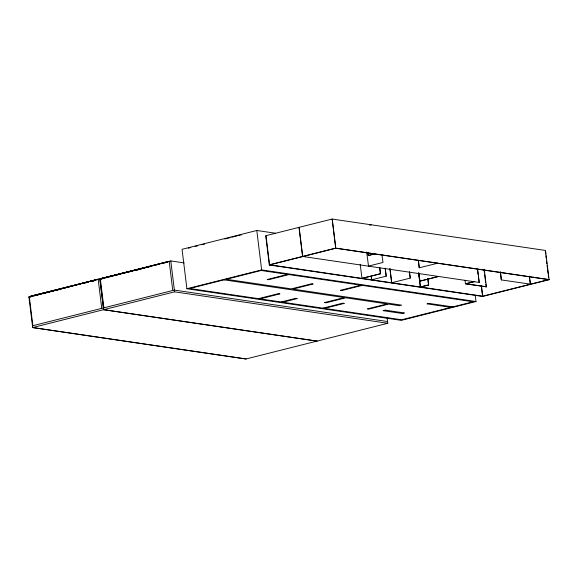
<?xml version="1.0" encoding="UTF-8"?>
<svg xmlns="http://www.w3.org/2000/svg" width="578" height="578" viewBox="0 0 578 578"><rect width="100%" height="100%" fill="white"/><g stroke="black" fill="none" stroke-linecap="round" stroke-linejoin="round"><path stroke-width="0.87" d="M51.225 291.579L53.841 290.907M58.212 289.802L60.827 289.137M136.22 270.157L138.843 269.493M147.578 267.267L150.172 266.603M275.554 233.245L256.798 230.485L182.056 249.306L186.896 288.733L401.248 320.349L475.99 301.521L475.217 295.25M188.24 248.208L190.819 247.557M195.111 246.474L197.69 245.823M201.982 244.747L204.561 244.097M224.907 238.974L230.145 237.652M231.886 237.211L237.125 235.889M238.873 235.456L241.488 234.791M30.966 296.716L30.901 296.153L99.77 278.806L103.563 309.707L316.917 341.136L387.802 323.283L387.152 317.994M99.987 279.369L101.995 278.863L101.923 278.278L170.792 260.931L184.172 262.903M98.181 279.355L28.9 296.752L32.686 327.56L245.896 359.01L316.773 341.157M100.175 278.871L169.202 261.487M37.281 294.997L39.904 294.339M44.268 293.241L46.89 292.576M48.639 292.136L53.877 290.821M55.625 290.38L58.241 289.715M62.612 288.617L65.235 287.96M85.32 282.895L87.943 282.237M115.297 275.366L117.912 274.709M122.283 273.604L124.906 272.946M129.27 271.848L131.892 271.183M133.641 270.75L138.879 269.427M140.627 268.987L143.25 268.329M28.958 297.236L30.974 296.731M369.595 225.225L371.228 224.813M266.003 235.708L269.572 264.76L302.561 256.451L479.234 282.447L477.616 269.24M269.319 264.977L335.775 248.237L549.1 279.701L545.509 250.455L332.14 219.048L265.728 235.73L269.319 264.977L482.644 296.442L549.1 279.701M32.469 325.804L103.346 307.951M103.491 307.937L174.375 290.084L387.585 321.527M103.563 309.707L32.686 327.56L246.134 358.945M170.322 261.502L169.188 261.335L100.225 279.311L99.929 278.885L103.708 309.692L174.592 291.839L387.802 323.283M186.896 288.733L261.639 269.912L475.99 301.521M287.634 274.384L267.195 279.535L268.503 279.723L288.942 274.579M367.94 252.875L368.265 255.512L374.79 253.865L336.598 248.237M368.265 255.512L374.905 253.886L437.741 263.149M368.403 266.097L382.997 262.47L381.906 254.53M258.474 298.653L278.35 293.646L279.918 293.877L260.049 298.884M379.76 267.571L380.519 273.734L361.9 278.379L269.572 264.76M360.173 264.291L362.016 278.394L380.519 273.734M281.118 301.991L295.683 298.32L297.287 298.559L282.729 302.229M362.016 278.394L371.603 279.81L386.205 276.183L385.23 268.257M418.371 260.772L419.238 267.816L437.857 263.171M360.824 285.178L340.384 290.329L341.829 290.539L362.262 285.395M371.286 276.306L371.719 279.824L391.631 282.765L410.25 278.119L409.491 271.956M418.877 273.221L419.852 281.139L438.355 276.479M419.852 281.139L438.471 276.501M322.943 308.161L342.819 303.154L344.315 303.378L324.446 308.377M427.886 278.784L428.645 284.947L420.343 286.999L418.609 272.91M428.645 284.947L420.437 287.013L418.71 272.924M465.037 280.301L465.471 283.82L473.837 281.717M474.011 281.739L465.882 283.784L486.401 286.811L484.241 269.204M479.234 282.447L478.317 276.327M500.338 271.992L501.314 279.918L500.497 271.956M465.471 283.82L486.401 286.811M390.013 268.698L391.747 282.779L482.666 296.189L530.293 284.195L529.759 279.795M501.314 279.918L530.46 284.152L549.078 279.506M101.923 278.278L151.913 266.024M156.291 264.948L158.928 264.298M163.307 263.228L165.944 262.578M131.762 271.118L101.945 278.43L169.188 261.335L172.764 290.488M133.511 270.685L138.778 269.399M140.526 268.965L145.793 267.679M30.901 296.153L73.868 285.611M75.624 285.185L80.884 283.892M82.64 283.458L87.899 282.172M92.285 281.096L94.915 280.453M65.119 287.909L30.916 296.297L98.159 279.21L99.315 279.528M66.875 287.483L69.505 286.84M438.738 263.301L548.804 279.535M419.238 267.816L418.486 260.786M410.25 278.119L409.383 271.942M386.205 276.183L385.114 268.235M452.805 306.911L428.876 303.378L427.026 303.847L450.956 307.373M226.251 279.275L291.355 288.877L311.629 283.776L313.139 283.993L292.865 289.101L401.631 305.148L399.376 305.711L388.568 304.115L368.778 309.1L367.427 308.905L387.224 303.92L345.81 297.815L326.014 302.8L324.533 302.576L344.322 297.591L224.004 279.846M103.708 309.692L317.163 341.078M545.343 251.358L545.668 254.002M545.885 255.765L546.21 258.402M546.528 261.046L546.853 263.684M547.07 265.447L547.395 268.091M547.612 269.847L548.045 273.372M548.262 275.128L548.587 277.772M529.484 276.226L530.46 284.152M529.325 276.27L529.542 278.032M484.111 270.143L484.436 272.787M484.646 274.55L485.621 282.469M485.838 284.231L486.163 286.876M481.373 285.626L482.666 296.189M481.337 285.807L482.644 296.442M477.457 269.283L478.1 274.564M427.792 278.769L428.551 284.932M418.992 273.235L419.968 281.161M389.904 268.676L391.631 282.765M379.652 267.556L380.403 273.719M371.177 276.291L371.603 279.81M368.049 252.889L368.374 255.527M366.669 252.015L368.511 266.118M335.775 248.237L332.184 218.99L335.71 248.106L302.72 256.415L299.151 227.356M298.992 227.4L302.561 256.451M256.798 230.485L261.639 269.912M170.792 260.931L174.592 291.839M100.391 279.268L103.896 307.836M101.735 308.356L98.159 279.21L29.203 297.179L29.138 296.695M29.362 297.135L32.867 325.703M94.886 280.482L92.263 281.146L94.929 280.474M261.169 270.482L189.649 288.501L401.717 319.779L473.245 301.759L261.169 270.482M385.201 310.14L383.106 310.668L402.31 313.5L404.398 312.973L385.201 310.14"/></g></svg>
